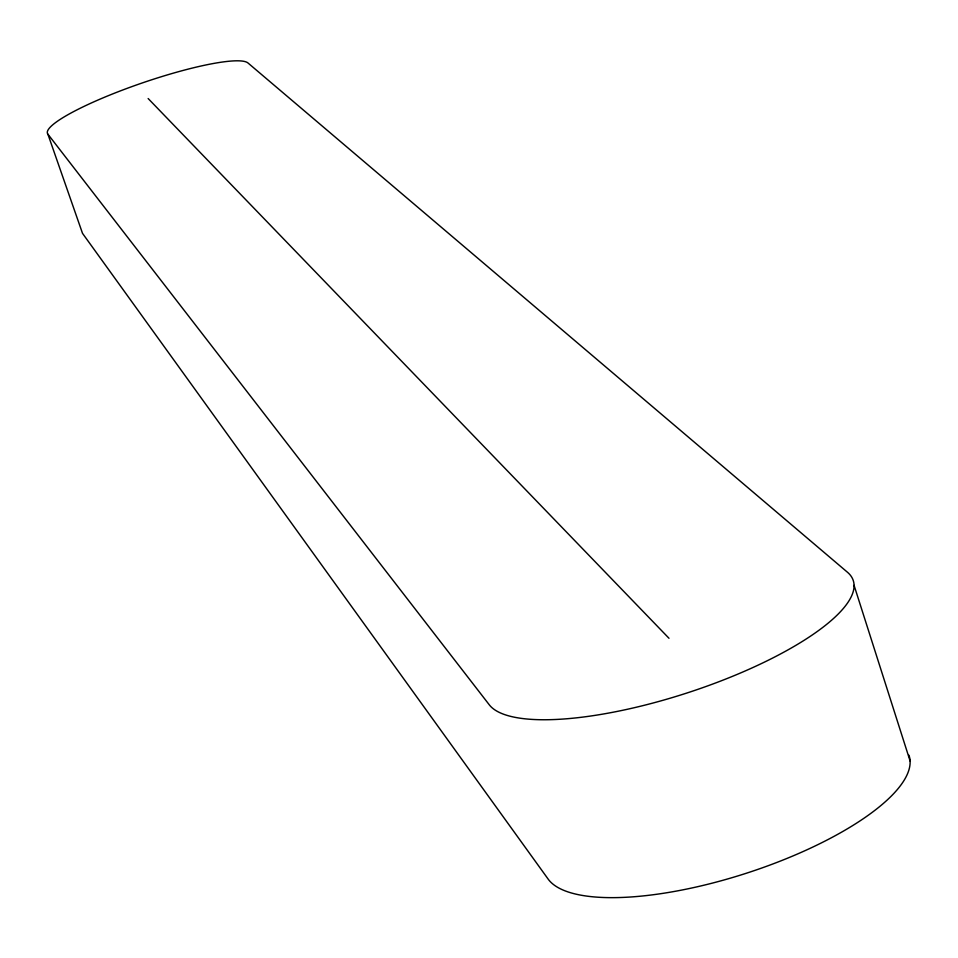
<?xml version="1.0" encoding="UTF-8"?>
<svg xmlns="http://www.w3.org/2000/svg" width="958" height="958" viewBox="0 0 958 958"><rect width="100%" height="100%" fill="white"/><g stroke="black" fill="none" stroke-linecap="round" stroke-linejoin="round"><path stroke-width="1.44" d="M148.143 98.53L668.995 638.279M47.9 134.192L489.275 704.801A192.798 55.552 -18 0 0 712.381 684.168A192.798 55.552 -18 0 0 847.447 572.237L248.002 63A106.506 16.981 -18.9 0 0 135.234 85.406A106.506 16.981 -18.9 0 0 47.9 134.192L82.508 233.345L548.132 879.073A191.229 61.767 -17.9 0 0 756.437 869.876A191.229 61.767 -17.9 0 0 908.95 755.203M854.069 585.326L910.1 761.011"/></g></svg>
